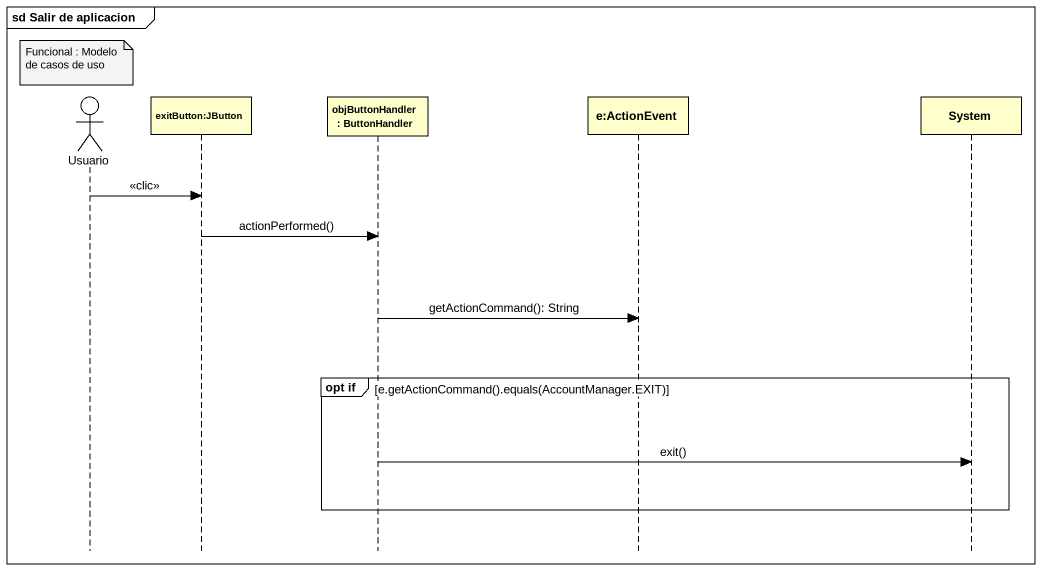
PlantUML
@startuml
mainframe sd Salir de aplicacion
hide footbox
actor Usuario
participant "exitButton:JButton" as exitButton_JButton
participant "objButtonHandler : ButtonHandler" as objButtonHandler
participant "e:ActionEvent" as e_ActionEvent
participant System

note over Usuario : Funcional : Modelo de casos de uso
Usuario -> exitButton_JButton : <<clic>>
exitButton_JButton -> objButtonHandler : actionPerformed()
objButtonHandler -> e_ActionEvent : getActionCommand(): String
group opt if [e.getActionCommand().equals(AccountManager.EXIT)]
  objButtonHandler -> System : exit()
end
@enduml
